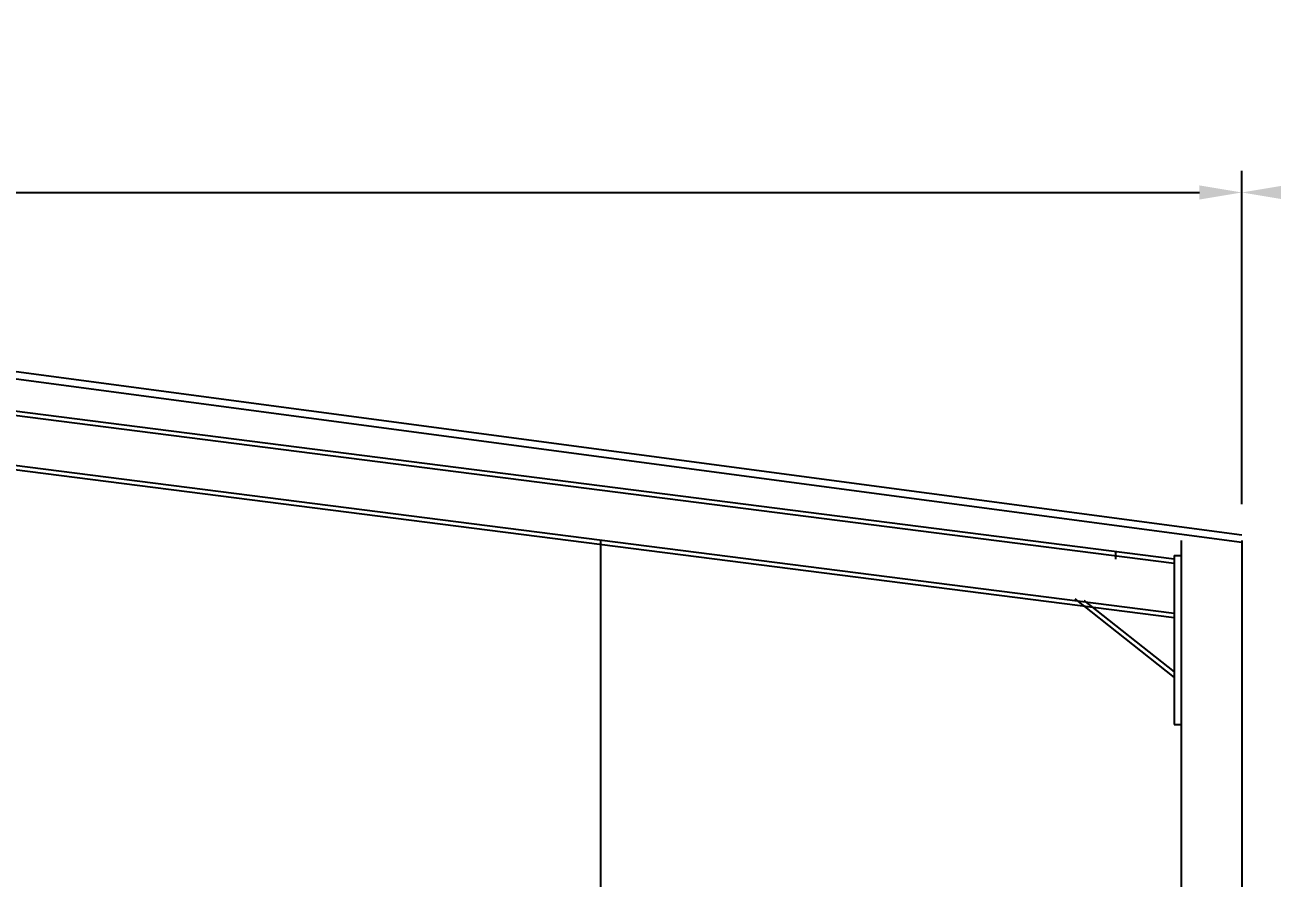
# Model space of a CAD drawing. Extents: x -17.4 to 61.4, y -22.6 to 16.1.
# Drawn here: x 33.98 to 39.14, y 4.86 to 8.38 of the extents above; entities that cross this region are included whole.
import ezdxf

# ---------------------------------------------------------------- set-up
doc = ezdxf.new("R2010")
doc.units = 0
doc.header["$LTSCALE"] = 2
doc.linetypes.add('CENTER2', pattern=[1.125, 0.75, -0.125, 0.125, -0.125])
doc.layers.get('0').update_dxf_attribs({"linetype": 'CONTINUOUS'})
doc.layers.add('CHARPENTE-METAL', color=80, linetype='CONTINUOUS')
doc.styles.get("Standard").update_dxf_attribs({"font": 'isocp.shx'})
doc.dimstyles.new('SYSTRA50', dxfattribs={"dimscale": 0.05, "dimtxt": 3.5, "dimasz": 3.5, "dimexe": 1.8, "dimexo": 3, "dimgap": 1, "dimtad": 1, "dimdec": 3, "dimzin": 0, "dimdsep": 46, "dimtxsty": 'Standard', "dimcen": 1, "dimclrd": 10, "dimclre": 10, "dimclrt": 50, "dimadec": 0, "dimazin": 0, "dimtfac": 1, "dimtdec": 3, "dimtix": 1, "dimtmove": 2, "dimatfit": 3, "dimfxl": 1, "dimtolj": 1, "dimtzin": 0, "dimarcsym": 0})

# ---------------------------------------------------------------- blocks, each defined once
blk = doc.blocks.new('*D69')
at = {"color": 10, "lineweight": -2, "transparency": 16777216}
for p, q in [((21.7109, 6.4008), (21.7109, 7.7787)), ((39.0109, 6.4008), (39.0109, 7.7787)), ((21.8859, 7.6887), (38.8359, 7.6887))]:
    blk.add_line(p, q, dxfattribs=at)
at = {"color": 10, "transparency": 16777216}
for points in [[(21.8859, 7.7179), (21.8859, 7.6595), (21.7109, 7.6887)], [(38.8359, 7.7179), (38.8359, 7.6595), (39.0109, 7.6887)]]:
    blk.add_solid(points, dxfattribs=at)
at = {"color": 50, "transparency": 16777216, "insert": (30.3609, 7.8274), "char_height": 0.175, "attachment_point": 5}
blk.add_mtext('\\A1;SIDING TRACKS ON BALAST', dxfattribs=at)
blk = doc.blocks.new('*D83')
at = {"color": 10, "lineweight": -2, "transparency": 16777216}
for p, q in [((39.0109, 6.4008), (39.0109, 7.7787)), ((56.3109, 6.4008), (56.3109, 7.7787)), ((39.1859, 7.6887), (56.1359, 7.6887))]:
    blk.add_line(p, q, dxfattribs=at)
at = {"color": 10, "transparency": 16777216}
for points in [[(39.1859, 7.7179), (39.1859, 7.6595), (39.0109, 7.6887)], [(56.1359, 7.7179), (56.1359, 7.6595), (56.3109, 7.6887)]]:
    blk.add_solid(points, dxfattribs=at)
at = {"color": 50, "transparency": 16777216, "insert": (47.6609, 7.8274), "char_height": 0.175, "attachment_point": 5}
blk.add_mtext('\\A1;SIDING TRACKS ON BALAST', dxfattribs=at)

msp = doc.modelspace()

# ---------------------------------------------------------------- linework, layer by layer
at = {"color": 1, "linetype": 'CENTER2'}
for p, q in [((36.3609, 6.2508), (36.3609, 0.6936)), ((39.0109, 6.2508), (39.0109, 0.6936)), ((39.0109, 6.2508), (39.0109, 0.6936)), ((39.0109, 6.2508), (39.0109, 0.6936))]:
    msp.add_line(p, q, dxfattribs=at)
at = {"linetype": 'Continuous'}
msp.add_line((38.7609, 6.2508), (38.7609, 0.8791), dxfattribs=at)
msp.add_line((38.7609, 6.2508), (38.7609, 0.8791), dxfattribs=at)
msp.add_line((38.7609, 6.2508), (38.7609, 0.8791), dxfattribs=at)
at = {"layer": 'CHARPENTE-METAL', "color": 81}
for p, q in [((30.3609, 7.4259), (39.0109, 6.2744)), ((30.3609, 7.3956), (39.0109, 6.244)), ((30.3609, 7.2438), (38.731, 6.1755)), ((30.3609, 7.2256), (38.731, 6.1573)), ((30.3609, 7.0192), (38.731, 5.9509)), ((30.3609, 7.001), (38.731, 5.9327)), ((38.4891, 6.2049), (38.4891, 6.1746)), ((38.731, 6.189), (38.7609, 6.189)), ((38.731, 6.189), (38.731, 5.4913)), ((38.731, 6.189), (38.731, 5.4913)), ((38.731, 6.189), (38.7609, 6.189)), ((38.3207, 6.0109), (38.731, 5.6853)), ((38.3585, 6.0036), (38.731, 5.7082)), ((38.731, 5.4913), (38.7609, 5.4913)), ((38.731, 5.4913), (38.7609, 5.4913))]:
    msp.add_line(p, q, dxfattribs=at)

# ---------------------------------------------------------------- dimensions: what is measured, and where the dimension line sits
for base, p1, p2, picture, middle in [((39.0109, 7.6887), (21.7109, 6.2508), (39.0109, 6.2508), '*D69', (30.3609, 7.8274)), ((56.3109, 7.6887), (39.0109, 6.2508), (56.3109, 6.2508), '*D83', (47.6609, 7.8274))]:
    dim = msp.add_linear_dim(base=base, p1=p1, p2=p2, angle=0, text='SIDING TRACKS ON BALAST', dimstyle='SYSTRA50')
    dim.commit()
    dim.dimension.update_dxf_attribs({"geometry": picture, "text_midpoint": middle})

doc.saveas('drawing.dxf')
